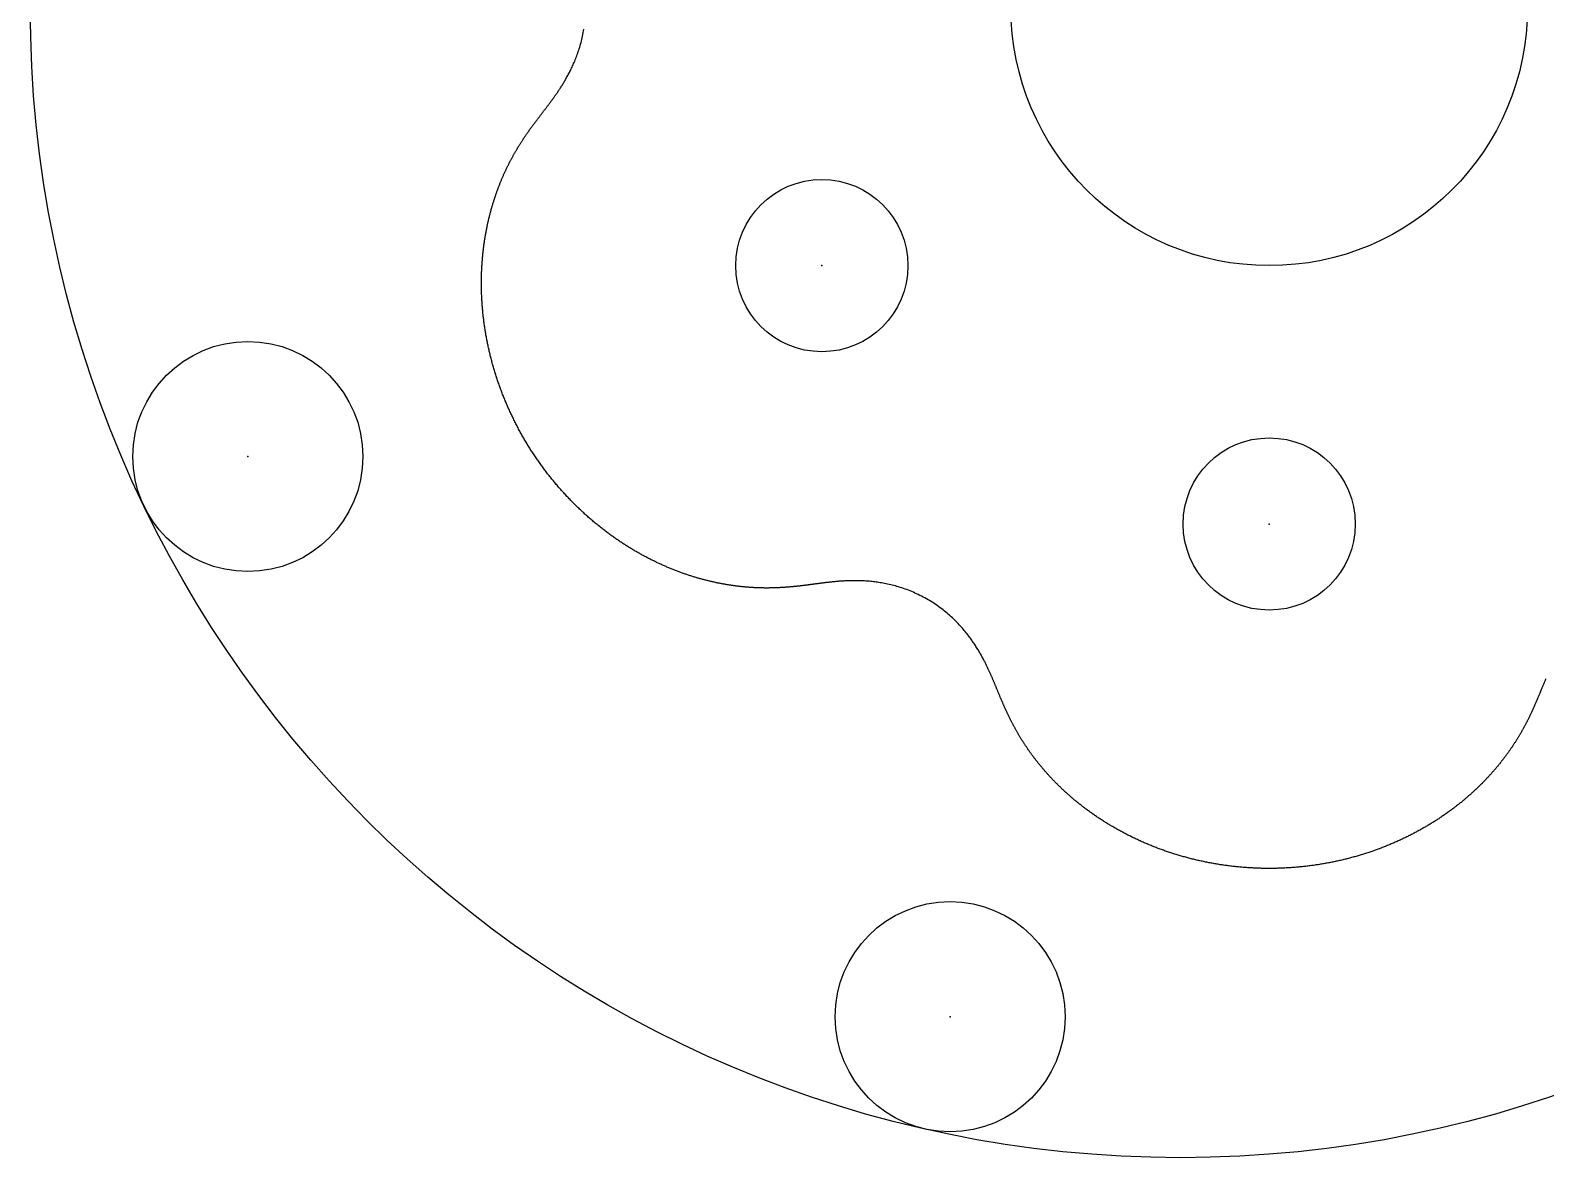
# Model space of a CAD drawing. Header units: metres. Extents: x -42.6 to 42.6, y -42.6 to 42.6.
# Drawn here: x -42.6 to 13.5, y -42.6 to -0.9 of the extents above; entities that cross this region are included whole.
import ezdxf

# ---------------------------------------------------------------- set-up
doc = ezdxf.new("R2010")
doc.units = ezdxf.units.M

msp = doc.modelspace()

# ---------------------------------------------------------------- linework, layer by layer
at = {"color": 1}
msp.add_lwpolyline([(13.524, -24.854), (13.514, -24.877), (13.505, -24.899), (13.495, -24.921), (13.486, -24.942), (13.477, -24.964), (13.468, -24.985), (13.459, -25.007), (13.45, -25.028), (13.441, -25.049), (13.433, -25.07), (13.424, -25.09), (13.416, -25.111), (13.407, -25.131), (13.399, -25.151), (13.39, -25.172), (13.382, -25.192), (13.374, -25.212), (13.366, -25.231), (13.357, -25.251), (13.349, -25.271), (13.341, -25.29), (13.333, -25.31), (13.325, -25.329), (13.317, -25.349), (13.309, -25.368), (13.301, -25.387), (13.293, -25.406), (13.285, -25.425), (13.277, -25.444), (13.27, -25.463), (13.262, -25.482), (13.254, -25.501), (13.246, -25.519), (13.238, -25.538), (13.23, -25.557), (13.222, -25.576), (13.214, -25.594), (13.207, -25.613), (13.199, -25.631), (13.191, -25.65), (13.183, -25.668), (13.175, -25.687), (13.167, -25.705), (13.159, -25.724), (13.151, -25.742), (13.143, -25.761), (13.135, -25.779), (13.127, -25.797), (13.119, -25.816), (13.111, -25.834), (13.103, -25.853), (13.095, -25.871), (13.087, -25.889), (13.078, -25.908), (13.07, -25.926), (13.062, -25.945), (13.053, -25.963), (13.045, -25.981), (13.037, -26), (13.028, -26.018), (13.02, -26.037), (13.011, -26.055), (13.003, -26.074), (12.994, -26.092), (12.985, -26.111), (12.976, -26.13), (12.968, -26.148), (12.959, -26.167), (12.95, -26.185), (12.941, -26.204), (12.932, -26.223), (12.923, -26.241), (12.914, -26.26), (12.905, -26.279), (12.895, -26.298), (12.886, -26.317), (12.877, -26.336), (12.867, -26.355), (12.858, -26.373), (12.848, -26.392), (12.838, -26.411), (12.829, -26.431), (12.819, -26.45), (12.809, -26.469), (12.799, -26.488), (12.789, -26.507), (12.779, -26.526), (12.769, -26.546), (12.759, -26.565), (12.748, -26.584), (12.738, -26.604), (12.727, -26.623), (12.717, -26.643), (12.706, -26.662), (12.695, -26.682), (12.685, -26.701), (12.674, -26.721), (12.663, -26.741), (12.652, -26.76), (12.641, -26.78), (12.629, -26.8), (12.618, -26.82), (12.607, -26.84), (12.595, -26.86), (12.583, -26.88), (12.572, -26.9), (12.56, -26.92), (12.548, -26.94), (12.536, -26.96), (12.524, -26.98), (12.512, -27.001), (12.499, -27.021), (12.487, -27.041), (12.475, -27.062), (12.462, -27.082), (12.449, -27.103), (12.437, -27.123), (12.424, -27.144), (12.411, -27.164), (12.398, -27.185), (12.384, -27.205), (12.371, -27.226), (12.358, -27.247), (12.344, -27.268), (12.331, -27.289), (12.317, -27.309), (12.303, -27.33), (12.289, -27.351), (12.275, -27.372), (12.261, -27.393), (12.246, -27.414), (12.232, -27.435), (12.217, -27.457), (12.203, -27.478), (12.188, -27.499), (12.173, -27.52), (12.158, -27.541), (12.143, -27.563), (12.128, -27.584), (12.113, -27.605), (12.097, -27.627), (12.082, -27.648), (12.066, -27.67), (12.05, -27.691), (12.034, -27.713), (12.018, -27.734), (12.002, -27.756), (11.986, -27.778), (11.969, -27.799), (11.953, -27.821), (11.936, -27.843), (11.919, -27.864), (11.902, -27.886), (11.885, -27.908), (11.868, -27.93), (11.851, -27.952), (11.833, -27.973), (11.816, -27.995), (11.798, -28.017), (11.78, -28.039), (11.762, -28.061), (11.744, -28.083), (11.726, -28.105), (11.708, -28.127), (11.689, -28.149), (11.67, -28.171), (11.652, -28.193), (11.633, -28.215), (11.614, -28.237), (11.595, -28.259), (11.575, -28.281), (11.556, -28.303), (11.537, -28.326), (11.517, -28.348), (11.497, -28.37), (11.477, -28.392), (11.457, -28.414), (11.437, -28.436), (11.417, -28.458), (11.396, -28.481), (11.376, -28.503), (11.355, -28.525), (11.334, -28.547), (11.313, -28.569), (11.292, -28.592), (11.27, -28.614), (11.249, -28.636), (11.227, -28.658), (11.206, -28.68), (11.184, -28.702), (11.162, -28.725), (11.14, -28.747), (11.118, -28.769), (11.095, -28.791), (11.073, -28.813), (11.05, -28.835), (11.027, -28.858), (11.004, -28.88), (10.981, -28.902), (10.958, -28.924), (10.935, -28.946), (10.911, -28.968), (10.887, -28.99), (10.864, -29.012), (10.84, -29.034), (10.816, -29.056), (10.791, -29.078), (10.767, -29.1), (10.743, -29.122), (10.718, -29.144), (10.693, -29.166), (10.668, -29.188), (10.643, -29.209), (10.618, -29.231), (10.593, -29.253), (10.567, -29.275), (10.542, -29.297), (10.516, -29.318), (10.49, -29.34), (10.464, -29.362), (10.438, -29.383), (10.411, -29.405), (10.385, -29.426), (10.358, -29.448), (10.332, -29.469), (10.305, -29.491), (10.278, -29.512), (10.251, -29.533), (10.223, -29.555), (10.196, -29.576), (10.168, -29.597), (10.141, -29.618), (10.113, -29.64), (10.085, -29.661), (10.057, -29.682), (10.029, -29.703), (10, -29.724), (9.972, -29.745), (9.943, -29.765), (9.914, -29.786), (9.885, -29.807), (9.856, -29.828), (9.827, -29.848), (9.798, -29.869), (9.768, -29.889), (9.738, -29.91), (9.709, -29.93), (9.679, -29.951), (9.649, -29.971), (9.619, -29.991), (9.588, -30.011), (9.558, -30.031), (9.527, -30.051), (9.497, -30.071), (9.466, -30.091), (9.435, -30.111), (9.404, -30.131), (9.373, -30.151), (9.341, -30.17), (9.31, -30.19), (9.278, -30.209), (9.246, -30.229), (9.215, -30.248), (9.183, -30.268), (9.15, -30.287), (9.118, -30.306), (9.086, -30.325), (9.053, -30.344), (9.021, -30.363), (8.988, -30.382), (8.955, -30.4), (8.922, -30.419), (8.889, -30.438), (8.856, -30.456), (8.822, -30.474), (8.789, -30.493), (8.755, -30.511), (8.721, -30.529), (8.687, -30.547), (8.653, -30.565), (8.619, -30.583), (8.585, -30.601), (8.551, -30.618), (8.516, -30.636), (8.482, -30.654), (8.447, -30.671), (8.412, -30.688), (8.377, -30.706), (8.342, -30.723), (8.307, -30.74), (8.271, -30.757), (8.236, -30.773), (8.201, -30.79), (8.165, -30.807), (8.129, -30.823), (8.093, -30.84), (8.057, -30.856), (8.021, -30.872), (7.985, -30.888), (7.949, -30.904), (7.912, -30.92), (7.876, -30.936), (7.839, -30.952), (7.802, -30.967), (7.766, -30.983), (7.729, -30.998), (7.692, -31.013), (7.654, -31.029), (7.617, -31.044), (7.58, -31.059), (7.542, -31.073), (7.505, -31.088), (7.467, -31.103), (7.429, -31.117), (7.391, -31.131), (7.354, -31.146), (7.315, -31.16), (7.277, -31.174), (7.239, -31.187), (7.201, -31.201), (7.162, -31.215), (7.124, -31.228), (7.085, -31.242), (7.046, -31.255), (7.008, -31.268), (6.969, -31.281), (6.93, -31.294), (6.891, -31.306), (6.852, -31.319), (6.812, -31.332), (6.773, -31.344), (6.734, -31.356), (6.694, -31.368), (6.655, -31.38), (6.615, -31.392), (6.575, -31.404), (6.535, -31.415), (6.495, -31.427), (6.455, -31.438), (6.415, -31.449), (6.375, -31.46), (6.335, -31.471), (6.295, -31.482), (6.254, -31.492), (6.214, -31.503), (6.174, -31.513), (6.133, -31.524), (6.092, -31.534), (6.052, -31.544), (6.011, -31.553), (5.97, -31.563), (5.929, -31.573), (5.888, -31.582), (5.847, -31.591), (5.806, -31.6), (5.765, -31.609), (5.724, -31.618), (5.682, -31.627), (5.641, -31.635), (5.6, -31.644), (5.558, -31.652), (5.517, -31.66), (5.475, -31.668), (5.434, -31.676), (5.392, -31.683), (5.35, -31.691), (5.308, -31.698), (5.267, -31.705), (5.225, -31.712), (5.183, -31.719), (5.141, -31.726), (5.099, -31.733), (5.057, -31.739), (5.015, -31.745), (4.972, -31.752), (4.93, -31.758), (4.888, -31.763), (4.846, -31.769), (4.803, -31.775), (4.761, -31.78), (4.719, -31.785), (4.676, -31.791), (4.634, -31.796), (4.591, -31.8), (4.549, -31.805), (4.506, -31.809), (4.464, -31.814), (4.421, -31.818), (4.378, -31.822), (4.336, -31.826), (4.293, -31.83), (4.25, -31.833), (4.208, -31.837), (4.165, -31.84), (4.122, -31.843), (4.079, -31.846), (4.036, -31.849), (3.993, -31.852), (3.951, -31.854), (3.908, -31.856), (3.865, -31.859), (3.822, -31.861), (3.779, -31.862), (3.736, -31.864), (3.693, -31.866), (3.65, -31.867), (3.607, -31.868), (3.564, -31.869), (3.521, -31.87), (3.478, -31.871), (3.435, -31.872), (3.392, -31.872), (3.349, -31.873), (3.306, -31.873), (3.263, -31.873), (3.22, -31.873), (3.177, -31.872), (3.134, -31.872), (3.091, -31.871), (3.048, -31.87), (3.005, -31.869), (2.962, -31.868), (2.919, -31.867), (2.876, -31.866), (2.833, -31.864), (2.79, -31.862), (2.747, -31.861), (2.704, -31.859), (2.662, -31.856), (2.619, -31.854), (2.576, -31.852), (2.533, -31.849), (2.49, -31.846), (2.447, -31.843), (2.404, -31.84), (2.362, -31.837), (2.319, -31.833), (2.276, -31.83), (2.234, -31.826), (2.191, -31.822), (2.148, -31.818), (2.106, -31.814), (2.063, -31.809), (2.02, -31.805), (1.978, -31.8), (1.935, -31.796), (1.893, -31.791), (1.851, -31.785), (1.808, -31.78), (1.766, -31.775), (1.723, -31.769), (1.681, -31.763), (1.639, -31.758), (1.597, -31.752), (1.555, -31.745), (1.513, -31.739), (1.47, -31.733), (1.428, -31.726), (1.386, -31.719), (1.345, -31.712), (1.303, -31.705), (1.261, -31.698), (1.219, -31.691), (1.177, -31.683), (1.136, -31.676), (1.094, -31.668), (1.052, -31.66), (1.011, -31.652), (0.97, -31.644), (0.928, -31.635), (0.887, -31.627), (0.846, -31.618), (0.804, -31.609), (0.763, -31.6), (0.722, -31.591), (0.681, -31.582), (0.64, -31.573), (0.599, -31.563), (0.558, -31.553), (0.518, -31.544), (0.477, -31.534), (0.436, -31.524), (0.396, -31.513), (0.355, -31.503), (0.315, -31.492), (0.274, -31.482), (0.234, -31.471), (0.194, -31.46), (0.154, -31.449), (0.114, -31.438), (0.074, -31.427), (0.034, -31.415), (-0.006, -31.404), (-0.046, -31.392), (-0.085, -31.38), (-0.125, -31.368), (-0.164, -31.356), (-0.204, -31.344), (-0.243, -31.332), (-0.282, -31.319), (-0.322, -31.306), (-0.361, -31.294), (-0.4, -31.281), (-0.438, -31.268), (-0.477, -31.255), (-0.516, -31.242), (-0.555, -31.228), (-0.593, -31.215), (-0.632, -31.201), (-0.67, -31.187), (-0.708, -31.174), (-0.746, -31.16), (-0.784, -31.146), (-0.822, -31.131), (-0.86, -31.117), (-0.898, -31.103), (-0.936, -31.088), (-0.973, -31.073), (-1.011, -31.059), (-1.048, -31.044), (-1.085, -31.029), (-1.122, -31.013), (-1.159, -30.998), (-1.196, -30.983), (-1.233, -30.967), (-1.27, -30.952), (-1.307, -30.936), (-1.343, -30.92), (-1.379, -30.904), (-1.416, -30.888), (-1.452, -30.872), (-1.488, -30.856), (-1.524, -30.84), (-1.56, -30.823), (-1.596, -30.807), (-1.631, -30.79), (-1.667, -30.773), (-1.702, -30.757), (-1.738, -30.74), (-1.773, -30.723), (-1.808, -30.706), (-1.843, -30.688), (-1.878, -30.671), (-1.912, -30.654), (-1.947, -30.636), (-1.981, -30.618), (-2.016, -30.601), (-2.05, -30.583), (-2.084, -30.565), (-2.118, -30.547), (-2.152, -30.529), (-2.186, -30.511), (-2.219, -30.493), (-2.253, -30.474), (-2.286, -30.456), (-2.32, -30.438), (-2.353, -30.419), (-2.386, -30.4), (-2.419, -30.382), (-2.451, -30.363), (-2.484, -30.344), (-2.517, -30.325), (-2.549, -30.306), (-2.581, -30.287), (-2.613, -30.268), (-2.645, -30.248), (-2.677, -30.229), (-2.709, -30.209), (-2.741, -30.19), (-2.772, -30.17), (-2.803, -30.151), (-2.835, -30.131), (-2.866, -30.111), (-2.897, -30.091), (-2.928, -30.071), (-2.958, -30.051), (-2.989, -30.031), (-3.019, -30.011), (-3.049, -29.991), (-3.08, -29.971), (-3.11, -29.951), (-3.14, -29.93), (-3.169, -29.91), (-3.199, -29.889), (-3.228, -29.869), (-3.258, -29.848), (-3.287, -29.828), (-3.316, -29.807), (-3.345, -29.786), (-3.374, -29.765), (-3.402, -29.745), (-3.431, -29.724), (-3.459, -29.703), (-3.488, -29.682), (-3.516, -29.661), (-3.544, -29.64), (-3.572, -29.618), (-3.599, -29.597), (-3.627, -29.576), (-3.654, -29.555), (-3.681, -29.533), (-3.709, -29.512), (-3.736, -29.491), (-3.763, -29.469), (-3.789, -29.448), (-3.816, -29.426), (-3.842, -29.405), (-3.869, -29.383), (-3.895, -29.362), (-3.921, -29.34), (-3.947, -29.318), (-3.972, -29.297), (-3.998, -29.275), (-4.023, -29.253), (-4.049, -29.231), (-4.074, -29.209), (-4.099, -29.188), (-4.124, -29.166), (-4.149, -29.144), (-4.173, -29.122), (-4.198, -29.1), (-4.222, -29.078), (-4.246, -29.056), (-4.27, -29.034), (-4.294, -29.012), (-4.318, -28.99), (-4.342, -28.968), (-4.365, -28.946), (-4.389, -28.924), (-4.412, -28.902), (-4.435, -28.88), (-4.458, -28.858), (-4.481, -28.835), (-4.503, -28.813), (-4.526, -28.791), (-4.548, -28.769), (-4.571, -28.747), (-4.593, -28.725), (-4.615, -28.702), (-4.637, -28.68), (-4.658, -28.658), (-4.68, -28.636), (-4.701, -28.614), (-4.723, -28.592), (-4.744, -28.569), (-4.765, -28.547), (-4.786, -28.525), (-4.806, -28.503), (-4.827, -28.481), (-4.847, -28.458), (-4.868, -28.436), (-4.888, -28.414), (-4.908, -28.392), (-4.928, -28.37), (-4.948, -28.348), (-4.967, -28.326), (-4.987, -28.303), (-5.006, -28.281), (-5.026, -28.259), (-5.045, -28.237), (-5.064, -28.215), (-5.083, -28.193), (-5.101, -28.171), (-5.12, -28.149), (-5.138, -28.127), (-5.157, -28.105), (-5.175, -28.083), (-5.193, -28.061), (-5.211, -28.039), (-5.229, -28.017), (-5.246, -27.995), (-5.264, -27.973), (-5.281, -27.952), (-5.299, -27.93), (-5.316, -27.908), (-5.333, -27.886), (-5.35, -27.864), (-5.367, -27.843), (-5.383, -27.821), (-5.4, -27.799), (-5.416, -27.778), (-5.433, -27.756), (-5.449, -27.734), (-5.465, -27.713), (-5.481, -27.691), (-5.497, -27.67), (-5.512, -27.648), (-5.528, -27.627), (-5.543, -27.605), (-5.559, -27.584), (-5.574, -27.563), (-5.589, -27.541), (-5.604, -27.52), (-5.619, -27.499), (-5.634, -27.478), (-5.648, -27.457), (-5.663, -27.435), (-5.677, -27.414), (-5.691, -27.393), (-5.706, -27.372), (-5.72, -27.351), (-5.734, -27.33), (-5.748, -27.309), (-5.761, -27.289), (-5.775, -27.268), (-5.788, -27.247), (-5.802, -27.226), (-5.815, -27.205), (-5.828, -27.185), (-5.841, -27.164), (-5.854, -27.144), (-5.867, -27.123), (-5.88, -27.103), (-5.893, -27.082), (-5.905, -27.062), (-5.918, -27.041), (-5.93, -27.021), (-5.943, -27.001), (-5.955, -26.98), (-5.967, -26.96), (-5.979, -26.94), (-5.991, -26.92), (-6.003, -26.9), (-6.014, -26.88), (-6.026, -26.86), (-6.037, -26.84), (-6.049, -26.82), (-6.06, -26.8), (-6.071, -26.78), (-6.083, -26.76), (-6.094, -26.741), (-6.105, -26.721), (-6.115, -26.701), (-6.126, -26.682), (-6.137, -26.662), (-6.148, -26.643), (-6.158, -26.623), (-6.169, -26.604), (-6.179, -26.584), (-6.189, -26.565), (-6.2, -26.546), (-6.21, -26.526), (-6.22, -26.507), (-6.23, -26.488), (-6.24, -26.469), (-6.25, -26.45), (-6.26, -26.431), (-6.269, -26.411), (-6.279, -26.392), (-6.288, -26.373), (-6.298, -26.355), (-6.307, -26.336), (-6.317, -26.317), (-6.326, -26.298), (-6.335, -26.279), (-6.345, -26.26), (-6.354, -26.241), (-6.363, -26.223), (-6.372, -26.204), (-6.381, -26.185), (-6.39, -26.167), (-6.399, -26.148), (-6.407, -26.13), (-6.416, -26.111), (-6.425, -26.092), (-6.433, -26.074), (-6.442, -26.055), (-6.45, -26.037), (-6.459, -26.018), (-6.467, -26), (-6.476, -25.981), (-6.484, -25.963), (-6.493, -25.945), (-6.501, -25.926), (-6.509, -25.908), (-6.517, -25.889), (-6.526, -25.871), (-6.534, -25.853), (-6.542, -25.834), (-6.55, -25.816), (-6.558, -25.797), (-6.566, -25.779), (-6.574, -25.761), (-6.582, -25.742), (-6.59, -25.724), (-6.598, -25.705), (-6.606, -25.687), (-6.614, -25.668), (-6.622, -25.65), (-6.63, -25.631), (-6.637, -25.613), (-6.645, -25.594), (-6.653, -25.576), (-6.661, -25.557), (-6.669, -25.538), (-6.677, -25.519), (-6.685, -25.501), (-6.692, -25.482), (-6.7, -25.463), (-6.708, -25.444), (-6.716, -25.425), (-6.724, -25.406), (-6.732, -25.387), (-6.74, -25.368), (-6.748, -25.349), (-6.756, -25.329), (-6.764, -25.31), (-6.772, -25.29), (-6.78, -25.271), (-6.788, -25.251), (-6.796, -25.231), (-6.805, -25.212), (-6.813, -25.192), (-6.821, -25.172), (-6.829, -25.151), (-6.838, -25.131), (-6.846, -25.111), (-6.855, -25.09), (-6.864, -25.07), (-6.872, -25.049), (-6.881, -25.028), (-6.89, -25.007), (-6.899, -24.985), (-6.908, -24.964), (-6.917, -24.942), (-6.926, -24.921), (-6.935, -24.899), (-6.945, -24.877), (-6.954, -24.854), (-6.964, -24.832), (-6.974, -24.809), (-6.984, -24.786), (-6.994, -24.763), (-7.004, -24.74), (-7.014, -24.716), (-7.025, -24.692), (-7.036, -24.668), (-7.046, -24.644), (-7.058, -24.619), (-7.069, -24.594), (-7.08, -24.569), (-7.092, -24.544), (-7.104, -24.518), (-7.116, -24.492), (-7.128, -24.466), (-7.141, -24.439), (-7.153, -24.412), (-7.167, -24.385), (-7.18, -24.358), (-7.194, -24.33), (-7.207, -24.301), (-7.222, -24.273), (-7.236, -24.244), (-7.251, -24.215), (-7.266, -24.185), (-7.282, -24.155), (-7.298, -24.124), (-7.314, -24.094), (-7.331, -24.062), (-7.348, -24.031), (-7.366, -23.999), (-7.384, -23.966), (-7.403, -23.933), (-7.422, -23.9), (-7.441, -23.866), (-7.462, -23.832), (-7.482, -23.798), (-7.503, -23.763), (-7.525, -23.727), (-7.547, -23.691), (-7.57, -23.655), (-7.594, -23.618), (-7.618, -23.581), (-7.643, -23.544), (-7.669, -23.506), (-7.695, -23.468), (-7.722, -23.429), (-7.75, -23.39), (-7.779, -23.35), (-7.808, -23.311), (-7.838, -23.27), (-7.869, -23.23), (-7.901, -23.189), (-7.934, -23.148), (-7.968, -23.106), (-8.002, -23.065), (-8.038, -23.023), (-8.074, -22.981), (-8.111, -22.939), (-8.15, -22.896), (-8.189, -22.854), (-8.229, -22.811), (-8.27, -22.768), (-8.312, -22.725), (-8.355, -22.683), (-8.4, -22.64), (-8.445, -22.597), (-8.491, -22.555), (-8.538, -22.513), (-8.586, -22.47), (-8.635, -22.429), (-8.684, -22.387), (-8.735, -22.346), (-8.787, -22.305), (-8.839, -22.265), (-8.893, -22.225), (-8.947, -22.185), (-9.002, -22.146), (-9.057, -22.108), (-9.114, -22.07), (-9.171, -22.033), (-9.228, -21.997), (-9.286, -21.961), (-9.345, -21.926), (-9.404, -21.892), (-9.464, -21.859), (-9.524, -21.827), (-9.584, -21.795), (-9.645, -21.765), (-9.706, -21.735), (-9.767, -21.706), (-9.828, -21.678), (-9.889, -21.651), (-9.951, -21.625), (-10.012, -21.6), (-10.073, -21.576), (-10.134, -21.553), (-10.195, -21.531), (-10.255, -21.51), (-10.316, -21.49), (-10.376, -21.47), (-10.436, -21.452), (-10.495, -21.434), (-10.554, -21.418), (-10.612, -21.402), (-10.67, -21.387), (-10.728, -21.373), (-10.785, -21.36), (-10.841, -21.347), (-10.897, -21.336), (-10.952, -21.325), (-11.006, -21.314), (-11.06, -21.305), (-11.113, -21.296), (-11.166, -21.288), (-11.218, -21.28), (-11.269, -21.273), (-11.319, -21.266), (-11.369, -21.26), (-11.418, -21.255), (-11.466, -21.25), (-11.514, -21.246), (-11.561, -21.242), (-11.607, -21.238), (-11.652, -21.235), (-11.697, -21.232), (-11.741, -21.23), (-11.785, -21.228), (-11.827, -21.226), (-11.869, -21.225), (-11.911, -21.224), (-11.952, -21.223), (-11.992, -21.222), (-12.031, -21.222), (-12.07, -21.222), (-12.108, -21.222), (-12.146, -21.223), (-12.183, -21.223), (-12.219, -21.224), (-12.255, -21.225), (-12.29, -21.226), (-12.325, -21.227), (-12.359, -21.229), (-12.393, -21.23), (-12.426, -21.232), (-12.459, -21.234), (-12.491, -21.236), (-12.523, -21.238), (-12.554, -21.24), (-12.585, -21.242), (-12.616, -21.244), (-12.646, -21.246), (-12.675, -21.249), (-12.704, -21.251), (-12.733, -21.254), (-12.762, -21.256), (-12.79, -21.259), (-12.818, -21.261), (-12.845, -21.264), (-12.872, -21.267), (-12.899, -21.27), (-12.925, -21.272), (-12.951, -21.275), (-12.977, -21.278), (-13.003, -21.281), (-13.028, -21.284), (-13.053, -21.286), (-13.078, -21.289), (-13.102, -21.292), (-13.126, -21.295), (-13.15, -21.298), (-13.174, -21.301), (-13.198, -21.304), (-13.221, -21.307), (-13.244, -21.31), (-13.267, -21.312), (-13.29, -21.315), (-13.313, -21.318), (-13.335, -21.321), (-13.358, -21.324), (-13.38, -21.327), (-13.402, -21.33), (-13.424, -21.333), (-13.446, -21.336), (-13.467, -21.338), (-13.489, -21.341), (-13.51, -21.344), (-13.531, -21.347), (-13.552, -21.35), (-13.574, -21.352), (-13.595, -21.355), (-13.615, -21.358), (-13.636, -21.361), (-13.657, -21.363), (-13.677, -21.366), (-13.698, -21.369), (-13.719, -21.371), (-13.739, -21.374), (-13.759, -21.377), (-13.78, -21.379), (-13.8, -21.382), (-13.82, -21.385), (-13.84, -21.387), (-13.86, -21.39), (-13.881, -21.392), (-13.901, -21.395), (-13.921, -21.397), (-13.941, -21.4), (-13.961, -21.402), (-13.981, -21.405), (-14.001, -21.407), (-14.021, -21.409), (-14.041, -21.412), (-14.061, -21.414), (-14.08, -21.416), (-14.1, -21.419), (-14.12, -21.421), (-14.14, -21.423), (-14.16, -21.425), (-14.18, -21.428), (-14.2, -21.43), (-14.22, -21.432), (-14.24, -21.434), (-14.26, -21.436), (-14.28, -21.438), (-14.301, -21.44), (-14.321, -21.442), (-14.341, -21.444), (-14.361, -21.446), (-14.381, -21.448), (-14.402, -21.45), (-14.422, -21.452), (-14.442, -21.453), (-14.463, -21.455), (-14.483, -21.457), (-14.503, -21.459), (-14.524, -21.46), (-14.544, -21.462), (-14.565, -21.464), (-14.586, -21.465), (-14.606, -21.467), (-14.627, -21.468), (-14.648, -21.47), (-14.669, -21.471), (-14.69, -21.472), (-14.711, -21.474), (-14.732, -21.475), (-14.753, -21.476), (-14.774, -21.478), (-14.796, -21.479), (-14.817, -21.48), (-14.838, -21.481), (-14.86, -21.482), (-14.881, -21.483), (-14.903, -21.484), (-14.924, -21.485), (-14.946, -21.486), (-14.968, -21.487), (-14.99, -21.487), (-15.012, -21.488), (-15.034, -21.489), (-15.056, -21.489), (-15.078, -21.49), (-15.1, -21.491), (-15.123, -21.491), (-15.145, -21.492), (-15.168, -21.492), (-15.19, -21.492), (-15.213, -21.492), (-15.235, -21.493), (-15.258, -21.493), (-15.281, -21.493), (-15.304, -21.493), (-15.327, -21.493), (-15.35, -21.493), (-15.374, -21.493), (-15.397, -21.493), (-15.42, -21.492), (-15.444, -21.492), (-15.467, -21.492), (-15.491, -21.491), (-15.515, -21.491), (-15.539, -21.49), (-15.562, -21.489), (-15.586, -21.489), (-15.611, -21.488), (-15.635, -21.487), (-15.659, -21.486), (-15.683, -21.485), (-15.708, -21.484), (-15.732, -21.483), (-15.757, -21.482), (-15.782, -21.481), (-15.806, -21.479), (-15.831, -21.478), (-15.856, -21.476), (-15.881, -21.475), (-15.906, -21.473), (-15.932, -21.472), (-15.957, -21.47), (-15.982, -21.468), (-16.008, -21.466), (-16.033, -21.464), (-16.059, -21.462), (-16.085, -21.46), (-16.111, -21.457), (-16.137, -21.455), (-16.163, -21.452), (-16.189, -21.45), (-16.215, -21.447), (-16.241, -21.445), (-16.268, -21.442), (-16.294, -21.439), (-16.321, -21.436), (-16.347, -21.433), (-16.374, -21.43), (-16.401, -21.427), (-16.428, -21.423), (-16.455, -21.42), (-16.482, -21.416), (-16.509, -21.413), (-16.536, -21.409), (-16.564, -21.405), (-16.591, -21.401), (-16.618, -21.397), (-16.646, -21.393), (-16.674, -21.389), (-16.701, -21.385), (-16.729, -21.38), (-16.757, -21.376), (-16.785, -21.371), (-16.813, -21.366), (-16.841, -21.362), (-16.87, -21.357), (-16.898, -21.352), (-16.926, -21.347), (-16.955, -21.341), (-16.983, -21.336), (-17.012, -21.331), (-17.041, -21.325), (-17.07, -21.319), (-17.098, -21.314), (-17.127, -21.308), (-17.156, -21.302), (-17.185, -21.296), (-17.215, -21.289), (-17.244, -21.283), (-17.273, -21.277), (-17.303, -21.27), (-17.332, -21.263), (-17.361, -21.257), (-17.391, -21.25), (-17.421, -21.243), (-17.45, -21.236), (-17.48, -21.228), (-17.51, -21.221), (-17.54, -21.213), (-17.57, -21.206), (-17.6, -21.198), (-17.63, -21.19), (-17.661, -21.182), (-17.691, -21.174), (-17.721, -21.166), (-17.752, -21.158), (-17.782, -21.149), (-17.813, -21.141), (-17.843, -21.132), (-17.874, -21.123), (-17.904, -21.114), (-17.935, -21.105), (-17.966, -21.096), (-17.997, -21.086), (-18.028, -21.077), (-18.059, -21.067), (-18.09, -21.057), (-18.121, -21.048), (-18.152, -21.038), (-18.183, -21.027), (-18.215, -21.017), (-18.246, -21.007), (-18.277, -20.996), (-18.309, -20.986), (-18.34, -20.975), (-18.372, -20.964), (-18.403, -20.953), (-18.435, -20.942), (-18.466, -20.93), (-18.498, -20.919), (-18.53, -20.907), (-18.562, -20.895), (-18.593, -20.883), (-18.625, -20.871), (-18.657, -20.859), (-18.689, -20.847), (-18.721, -20.834), (-18.753, -20.822), (-18.785, -20.809), (-18.817, -20.796), (-18.849, -20.783), (-18.881, -20.77), (-18.913, -20.757), (-18.946, -20.743), (-18.978, -20.73), (-19.01, -20.716), (-19.042, -20.702), (-19.075, -20.688), (-19.107, -20.674), (-19.14, -20.66), (-19.172, -20.645), (-19.204, -20.631), (-19.237, -20.616), (-19.269, -20.601), (-19.302, -20.586), (-19.334, -20.571), (-19.367, -20.556), (-19.399, -20.54), (-19.432, -20.525), (-19.464, -20.509), (-19.497, -20.493), (-19.53, -20.477), (-19.562, -20.461), (-19.595, -20.445), (-19.628, -20.428), (-19.66, -20.411), (-19.693, -20.395), (-19.726, -20.378), (-19.758, -20.361), (-19.791, -20.343), (-19.824, -20.326), (-19.856, -20.309), (-19.889, -20.291), (-19.922, -20.273), (-19.954, -20.255), (-19.987, -20.237), (-20.02, -20.219), (-20.052, -20.2), (-20.085, -20.182), (-20.118, -20.163), (-20.15, -20.144), (-20.183, -20.125), (-20.216, -20.106), (-20.248, -20.087), (-20.281, -20.067), (-20.314, -20.048), (-20.346, -20.028), (-20.379, -20.008), (-20.412, -19.988), (-20.444, -19.968), (-20.477, -19.947), (-20.509, -19.927), (-20.542, -19.906), (-20.574, -19.885), (-20.607, -19.865), (-20.639, -19.843), (-20.672, -19.822), (-20.704, -19.801), (-20.737, -19.779), (-20.769, -19.758), (-20.801, -19.736), (-20.834, -19.714), (-20.866, -19.692), (-20.898, -19.669), (-20.931, -19.647), (-20.963, -19.624), (-20.995, -19.601), (-21.027, -19.579), (-21.059, -19.556), (-21.091, -19.532), (-21.123, -19.509), (-21.155, -19.486), (-21.187, -19.462), (-21.219, -19.438), (-21.251, -19.414), (-21.283, -19.39), (-21.315, -19.366), (-21.347, -19.342), (-21.378, -19.317), (-21.41, -19.292), (-21.442, -19.268), (-21.473, -19.243), (-21.505, -19.218), (-21.536, -19.192), (-21.568, -19.167), (-21.599, -19.142), (-21.63, -19.116), (-21.662, -19.09), (-21.693, -19.064), (-21.724, -19.038), (-21.755, -19.012), (-21.786, -18.985), (-21.817, -18.959), (-21.848, -18.932), (-21.879, -18.905), (-21.91, -18.879), (-21.94, -18.851), (-21.971, -18.824), (-22.002, -18.797), (-22.032, -18.769), (-22.063, -18.742), (-22.093, -18.714), (-22.123, -18.686), (-22.154, -18.658), (-22.184, -18.63), (-22.214, -18.601), (-22.244, -18.573), (-22.274, -18.544), (-22.304, -18.516), (-22.334, -18.487), (-22.364, -18.458), (-22.393, -18.429), (-22.423, -18.399), (-22.452, -18.37), (-22.482, -18.34), (-22.511, -18.311), (-22.54, -18.281), (-22.57, -18.251), (-22.599, -18.221), (-22.628, -18.191), (-22.657, -18.161), (-22.685, -18.13), (-22.714, -18.1), (-22.743, -18.069), (-22.771, -18.038), (-22.8, -18.007), (-22.828, -17.976), (-22.857, -17.945), (-22.885, -17.913), (-22.913, -17.882), (-22.941, -17.85), (-22.969, -17.819), (-22.997, -17.787), (-23.025, -17.755), (-23.052, -17.723), (-23.08, -17.691), (-23.107, -17.658), (-23.134, -17.626), (-23.162, -17.594), (-23.189, -17.561), (-23.216, -17.528), (-23.243, -17.495), (-23.27, -17.462), (-23.296, -17.429), (-23.323, -17.396), (-23.349, -17.363), (-23.376, -17.329), (-23.402, -17.296), (-23.428, -17.262), (-23.454, -17.228), (-23.48, -17.194), (-23.506, -17.16), (-23.532, -17.126), (-23.557, -17.092), (-23.583, -17.058), (-23.608, -17.023), (-23.634, -16.989), (-23.659, -16.954), (-23.684, -16.919), (-23.709, -16.884), (-23.733, -16.85), (-23.758, -16.814), (-23.783, -16.779), (-23.807, -16.744), (-23.831, -16.709), (-23.856, -16.673), (-23.88, -16.638), (-23.904, -16.602), (-23.927, -16.566), (-23.951, -16.531), (-23.975, -16.495), (-23.998, -16.459), (-24.021, -16.423), (-24.045, -16.387), (-24.068, -16.35), (-24.091, -16.314), (-24.113, -16.277), (-24.136, -16.241), (-24.159, -16.204), (-24.181, -16.168), (-24.203, -16.131), (-24.225, -16.094), (-24.247, -16.057), (-24.269, -16.02), (-24.291, -15.983), (-24.313, -15.946), (-24.334, -15.908), (-24.355, -15.871), (-24.377, -15.834), (-24.398, -15.796), (-24.419, -15.759), (-24.439, -15.721), (-24.46, -15.683), (-24.481, -15.645), (-24.501, -15.608), (-24.521, -15.57), (-24.541, -15.532), (-24.561, -15.494), (-24.581, -15.455), (-24.601, -15.417), (-24.62, -15.379), (-24.64, -15.341), (-24.659, -15.302), (-24.678, -15.264), (-24.697, -15.225), (-24.716, -15.187), (-24.734, -15.148), (-24.753, -15.109), (-24.771, -15.071), (-24.789, -15.032), (-24.808, -14.993), (-24.825, -14.954), (-24.843, -14.915), (-24.861, -14.876), (-24.878, -14.837), (-24.896, -14.798), (-24.913, -14.759), (-24.93, -14.72), (-24.947, -14.68), (-24.964, -14.641), (-24.98, -14.602), (-24.997, -14.562), (-25.013, -14.523), (-25.029, -14.483), (-25.045, -14.444), (-25.061, -14.404), (-25.077, -14.365), (-25.092, -14.325), (-25.108, -14.285), (-25.123, -14.246), (-25.138, -14.206), (-25.153, -14.166), (-25.168, -14.126), (-25.182, -14.086), (-25.197, -14.047), (-25.211, -14.007), (-25.225, -13.967), (-25.239, -13.927), (-25.253, -13.887), (-25.267, -13.847), (-25.28, -13.807), (-25.294, -13.767), (-25.307, -13.727), (-25.32, -13.687), (-25.333, -13.647), (-25.346, -13.606), (-25.359, -13.566), (-25.371, -13.526), (-25.383, -13.486), (-25.396, -13.446), (-25.408, -13.406), (-25.419, -13.365), (-25.431, -13.325), (-25.443, -13.285), (-25.454, -13.245), (-25.465, -13.204), (-25.476, -13.164), (-25.487, -13.124), (-25.498, -13.084), (-25.509, -13.043), (-25.519, -13.003), (-25.53, -12.963), (-25.54, -12.923), (-25.55, -12.882), (-25.56, -12.842), (-25.569, -12.802), (-25.579, -12.762), (-25.588, -12.721), (-25.597, -12.681), (-25.606, -12.641), (-25.615, -12.601), (-25.624, -12.56), (-25.633, -12.52), (-25.641, -12.48), (-25.65, -12.44), (-25.658, -12.4), (-25.666, -12.36), (-25.674, -12.319), (-25.681, -12.279), (-25.689, -12.239), (-25.696, -12.199), (-25.704, -12.159), (-25.711, -12.119), (-25.718, -12.079), (-25.724, -12.039), (-25.731, -11.999), (-25.737, -11.959), (-25.744, -11.919), (-25.75, -11.879), (-25.756, -11.839), (-25.762, -11.8), (-25.768, -11.76), (-25.773, -11.72), (-25.779, -11.68), (-25.784, -11.641), (-25.789, -11.601), (-25.794, -11.561), (-25.799, -11.522), (-25.804, -11.482), (-25.808, -11.443), (-25.813, -11.403), (-25.817, -11.364), (-25.821, -11.324), (-25.825, -11.285), (-25.829, -11.246), (-25.832, -11.206), (-25.836, -11.167), (-25.839, -11.128), (-25.843, -11.089), (-25.846, -11.05), (-25.849, -11.011), (-25.851, -10.972), (-25.854, -10.933), (-25.857, -10.894), (-25.859, -10.855), (-25.861, -10.816), (-25.863, -10.778), (-25.865, -10.739), (-25.867, -10.7), (-25.869, -10.662), (-25.87, -10.623), (-25.872, -10.585), (-25.873, -10.547), (-25.874, -10.508), (-25.875, -10.47), (-25.876, -10.432), (-25.877, -10.394), (-25.877, -10.356), (-25.878, -10.318), (-25.878, -10.28), (-25.878, -10.242), (-25.878, -10.204), (-25.878, -10.167), (-25.878, -10.129), (-25.878, -10.092), (-25.877, -10.054), (-25.877, -10.017), (-25.876, -9.979), (-25.875, -9.942), (-25.874, -9.905), (-25.873, -9.868), (-25.872, -9.831), (-25.87, -9.794), (-25.869, -9.757), (-25.867, -9.72), (-25.865, -9.683), (-25.864, -9.647), (-25.862, -9.61), (-25.86, -9.574), (-25.857, -9.537), (-25.855, -9.501), (-25.852, -9.465), (-25.85, -9.429), (-25.847, -9.393), (-25.844, -9.357), (-25.841, -9.321), (-25.838, -9.285), (-25.835, -9.249), (-25.832, -9.214), (-25.828, -9.178), (-25.825, -9.143), (-25.821, -9.108), (-25.817, -9.072), (-25.814, -9.037), (-25.81, -9.002), (-25.806, -8.967), (-25.801, -8.932), (-25.797, -8.898), (-25.793, -8.863), (-25.788, -8.828), (-25.783, -8.794), (-25.779, -8.76), (-25.774, -8.725), (-25.769, -8.691), (-25.764, -8.657), (-25.759, -8.623), (-25.754, -8.589), (-25.748, -8.556), (-25.743, -8.522), (-25.737, -8.488), (-25.732, -8.455), (-25.726, -8.422), (-25.72, -8.388), (-25.714, -8.355), (-25.708, -8.322), (-25.702, -8.289), (-25.696, -8.257), (-25.689, -8.224), (-25.683, -8.191), (-25.676, -8.159), (-25.67, -8.126), (-25.663, -8.094), (-25.656, -8.062), (-25.649, -8.03), (-25.642, -7.998), (-25.635, -7.966), (-25.628, -7.935), (-25.621, -7.903), (-25.614, -7.871), (-25.606, -7.84), (-25.599, -7.809), (-25.591, -7.778), (-25.584, -7.747), (-25.576, -7.716), (-25.568, -7.685), (-25.56, -7.654), (-25.553, -7.624), (-25.545, -7.593), (-25.536, -7.563), (-25.528, -7.533), (-25.52, -7.503), (-25.512, -7.473), (-25.503, -7.443), (-25.495, -7.413), (-25.486, -7.384), (-25.478, -7.354), (-25.469, -7.325), (-25.46, -7.295), (-25.452, -7.266), (-25.443, -7.237), (-25.434, -7.208), (-25.425, -7.18), (-25.416, -7.151), (-25.407, -7.122), (-25.398, -7.094), (-25.388, -7.066), (-25.379, -7.037), (-25.37, -7.009), (-25.36, -6.981), (-25.351, -6.954), (-25.341, -6.926), (-25.332, -6.898), (-25.322, -6.871), (-25.312, -6.844), (-25.303, -6.816), (-25.293, -6.789), (-25.283, -6.762), (-25.273, -6.735), (-25.263, -6.709), (-25.253, -6.682), (-25.243, -6.656), (-25.233, -6.629), (-25.223, -6.603), (-25.213, -6.577), (-25.203, -6.551), (-25.192, -6.525), (-25.182, -6.499), (-25.172, -6.474), (-25.161, -6.448), (-25.151, -6.423), (-25.14, -6.398), (-25.13, -6.372), (-25.119, -6.347), (-25.109, -6.322), (-25.098, -6.298), (-25.087, -6.273), (-25.077, -6.248), (-25.066, -6.224), (-25.055, -6.2), (-25.045, -6.176), (-25.034, -6.152), (-25.023, -6.128), (-25.012, -6.104), (-25.001, -6.08), (-24.99, -6.056), (-24.979, -6.033), (-24.968, -6.01), (-24.957, -5.986), (-24.946, -5.963), (-24.935, -5.94), (-24.924, -5.917), (-24.913, -5.895), (-24.902, -5.872), (-24.891, -5.849), (-24.879, -5.827), (-24.868, -5.805), (-24.857, -5.783), (-24.846, -5.76), (-24.834, -5.738), (-24.823, -5.717), (-24.812, -5.695), (-24.8, -5.673), (-24.789, -5.652), (-24.778, -5.63), (-24.766, -5.609), (-24.755, -5.588), (-24.744, -5.567), (-24.732, -5.546), (-24.721, -5.525), (-24.709, -5.504), (-24.698, -5.484), (-24.686, -5.463), (-24.675, -5.443), (-24.664, -5.422), (-24.652, -5.402), (-24.641, -5.382), (-24.629, -5.362), (-24.617, -5.342), (-24.606, -5.322), (-24.594, -5.302), (-24.583, -5.283), (-24.571, -5.263), (-24.56, -5.244), (-24.548, -5.224), (-24.537, -5.205), (-24.525, -5.186), (-24.513, -5.167), (-24.502, -5.148), (-24.49, -5.129), (-24.479, -5.11), (-24.467, -5.092), (-24.455, -5.073), (-24.444, -5.055), (-24.432, -5.036), (-24.421, -5.018), (-24.409, -5), (-24.397, -4.981), (-24.386, -4.963), (-24.374, -4.945), (-24.362, -4.927), (-24.351, -4.91), (-24.339, -4.892), (-24.327, -4.874), (-24.316, -4.856), (-24.304, -4.839), (-24.292, -4.821), (-24.281, -4.804), (-24.269, -4.787), (-24.257, -4.769), (-24.246, -4.752), (-24.234, -4.735), (-24.222, -4.718), (-24.211, -4.701), (-24.199, -4.684), (-24.187, -4.667), (-24.176, -4.65), (-24.164, -4.633), (-24.152, -4.617), (-24.14, -4.6), (-24.129, -4.583), (-24.117, -4.567), (-24.105, -4.55), (-24.093, -4.534), (-24.082, -4.517), (-24.07, -4.501), (-24.058, -4.485), (-24.046, -4.468), (-24.034, -4.452), (-24.022, -4.436), (-24.011, -4.419), (-23.999, -4.403), (-23.987, -4.387), (-23.975, -4.371), (-23.963, -4.355), (-23.951, -4.338), (-23.939, -4.322), (-23.927, -4.306), (-23.915, -4.29), (-23.903, -4.274), (-23.891, -4.258), (-23.879, -4.242), (-23.867, -4.226), (-23.855, -4.21), (-23.843, -4.194), (-23.83, -4.177), (-23.818, -4.161), (-23.806, -4.145), (-23.794, -4.129), (-23.781, -4.113), (-23.769, -4.096), (-23.756, -4.08), (-23.744, -4.064), (-23.731, -4.048), (-23.719, -4.031), (-23.706, -4.015), (-23.694, -3.998), (-23.681, -3.982), (-23.668, -3.965), (-23.655, -3.949), (-23.643, -3.932), (-23.63, -3.915), (-23.617, -3.898), (-23.604, -3.881), (-23.591, -3.864), (-23.577, -3.847), (-23.564, -3.83), (-23.551, -3.812), (-23.538, -3.795), (-23.524, -3.777), (-23.511, -3.76), (-23.497, -3.742), (-23.483, -3.724), (-23.469, -3.706), (-23.456, -3.687), (-23.442, -3.669), (-23.428, -3.65), (-23.413, -3.632), (-23.399, -3.613), (-23.385, -3.594), (-23.37, -3.575), (-23.356, -3.555), (-23.341, -3.535), (-23.326, -3.515), (-23.311, -3.495), (-23.296, -3.475), (-23.281, -3.454), (-23.266, -3.434), (-23.25, -3.413), (-23.235, -3.391), (-23.219, -3.37), (-23.203, -3.348), (-23.187, -3.325), (-23.171, -3.303), (-23.155, -3.28), (-23.139, -3.257), (-23.122, -3.233), (-23.106, -3.209), (-23.089, -3.185), (-23.072, -3.16), (-23.055, -3.135), (-23.038, -3.11), (-23.02, -3.084), (-23.003, -3.058), (-22.985, -3.031), (-22.967, -3.004), (-22.949, -2.976), (-22.931, -2.948), (-22.913, -2.919), (-22.894, -2.89), (-22.876, -2.86), (-22.857, -2.83), (-22.838, -2.799), (-22.819, -2.768), (-22.8, -2.736), (-22.781, -2.703), (-22.762, -2.67), (-22.742, -2.636), (-22.723, -2.601), (-22.703, -2.566), (-22.683, -2.53), (-22.664, -2.493), (-22.644, -2.455), (-22.624, -2.417), (-22.604, -2.378), (-22.584, -2.339), (-22.564, -2.298), (-22.544, -2.257), (-22.524, -2.214), (-22.504, -2.171), (-22.484, -2.128), (-22.464, -2.083), (-22.444, -2.037), (-22.425, -1.991), (-22.405, -1.943), (-22.386, -1.895), (-22.367, -1.846), (-22.348, -1.796), (-22.329, -1.745), (-22.31, -1.693), (-22.292, -1.64), (-22.274, -1.587), (-22.257, -1.532), (-22.24, -1.477), (-22.223, -1.42), (-22.207, -1.363), (-22.191, -1.305), (-22.175, -1.246), (-22.161, -1.186), (-22.146, -1.126), (-22.133, -1.064), (-22.12, -1.002), (-22.108, -0.94), (-22.096, -0.876), (-22.085, -0.812)], dxfattribs=at)
at = {"color": 7}
msp.add_circle((0, 0), 42.578, dxfattribs=at)
at = {"color": 5}
msp.add_circle((3.285, 0), 9.562, dxfattribs=at)
at = {"color": 6}
for centre in [(-13.277, -9.562), (3.285, -19.124)]:
    msp.add_circle(centre, 3.187, dxfattribs=at)
at = {"color": 4}
for centre in [(-34.525, -16.627), (-8.527, -37.36)]:
    msp.add_circle(centre, 4.258, dxfattribs=at)
at = {"color": 3}
for p in [(-13.277, -9.562), (3.285, -19.124)]:
    msp.add_point(p, dxfattribs=at)
at = {"color": 2}
for p in [(-34.525, -16.627), (-8.527, -37.36)]:
    msp.add_point(p, dxfattribs=at)

doc.saveas('drawing.dxf')
